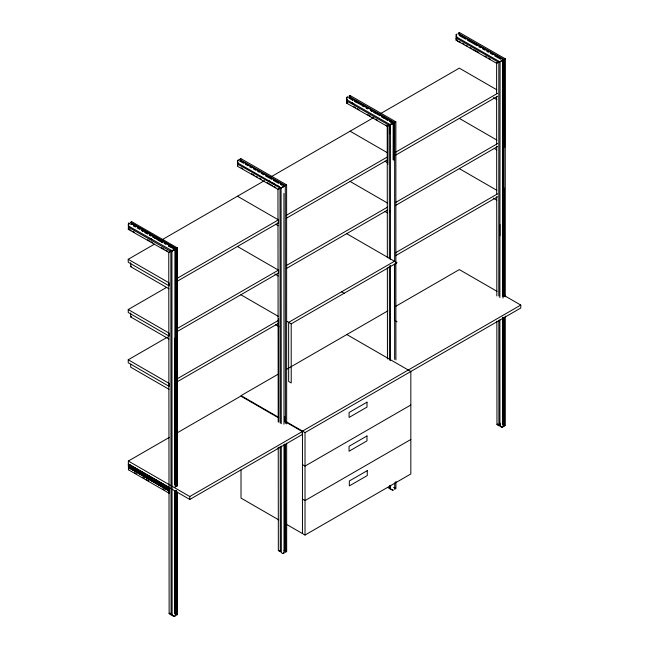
<?xml version="1.0" encoding="UTF-8"?>
<svg xmlns="http://www.w3.org/2000/svg" width="649" height="649" viewBox="0 0 649 649"><rect width="100%" height="100%" fill="white"/><g stroke="black" fill="none" stroke-linecap="round" stroke-linejoin="round"><path stroke-width="0.97" d="M169.446 490.092L128.307 466.331L128.356 464.003L169.438 487.521M128.648 466.104L128.648 464.165M169.267 489.979L169.348 487.594M171.085 614.83L169.138 613.654L168.756 252.21L172.31 250.571L170.865 251.26L171.085 614.83L171.555 614.773M176.893 614.635L176.934 492.088M176.139 490.603L176.406 615.252L177.469 614.635L177.453 492.064M280.652 551.764L278.34 550.579L278.234 447.307M285.495 444.606L285.674 552.177L286.671 551.561L286.655 443.178M395.403 488.381L394.649 489.062L395.922 488.535L395.922 481.428M500.038 425.241L498.903 425.679L496.964 424.503L496.85 321.231M503.965 317.645L504.289 426.093L505.295 425.484L505.279 316.079M171.92 250.628L172.115 615.43L174.127 616.55L175.222 615.933L175.206 490.328M499.884 319.933L499.933 426.271L502.01 427.399L503.048 426.782L503.024 317.385M503.989 425.963L504.119 317.515M346.882 97.731L346.882 99.516M347.815 97.017C346.623 95.768 345.739 100.644 347.158 99.605M169.138 613.638L170.03 613.078M177.469 614.619L175.189 613.435M496.964 424.478L497.856 423.927M128.51 226.671L128.275 229.332L168.74 252.404L172.269 250.595L171.514 250.96M131.479 224.189L131.544 221.601L130.49 222.485L176.147 248.632L177.388 247.942L177.453 485.987M237.607 162.907L238.045 162.575M237.85 163.524L237.485 166.258L277.942 189.338L281.341 187.683M240.414 161.268L240.763 158.534L286.607 184.86L286.655 423.927M347.158 100.514L346.68 100.936L346.728 103.207L387.193 126.287L390.982 124.405L390.584 124.632M456.263 36.733L456.06 34.47L457.164 34.04M456.263 37.634L456.101 40.181L496.558 63.253L500.128 61.55M128.591 466.388L168.837 489.435M128.478 469.787L128.526 467.256M128.551 467.239L168.772 490.303M128.38 225.998C127.804 222.42 129.784 221.366 128.567 225.633M131.577 221.617L177.404 247.934L176.277 248.583L130.717 222.445L131.463 222.218M239.895 159.443L240.649 159.07L240.536 160.944M458.519 33.359L459.176 32.945M395.898 359.871L395.858 121.817L350.03 95.492L350.079 97.764L349.6 98.186M169.348 493.459L169.365 491.001L128.405 467.353M504.768 425.444L504.062 425.866M346.915 97.683L347.588 97.245M172.488 615.252L173.9 616.242L175.222 615.933M347.02 100.773L346.882 102.704M387.664 487.431L389.871 488.729M349.762 97.918C351.701 94.957 347.061 97.034 350.054 95.517M394.689 488.892L394.77 482.775M174.63 249.508C176.163 248.656 172.577 250.765 175.149 249.24L175.206 487.285M176.139 486.555L176.236 248.575M389.497 124.941L390.868 124.283M393.099 123.383L393.602 123.123L392.669 123.667M394.6 122.507L395.825 121.825L394.543 122.556M505.271 296.836L505.23 58.791L503.916 59.505L503.965 296.39M128.567 226.89L128.567 228.829M237.769 163.824L237.769 165.755M456.393 34.543L456.393 36.482M459.111 34.9L459.281 33.058M169.722 613.654L171.393 614.619M390.933 489.127C394.178 490.027 394.292 491.293 390.568 489.305L390.56 485.257M500.306 426.093L501.718 427.091L502.553 426.734M176.828 248.234L176.934 486.02M277.991 220.522L277.959 189.135L281.35 187.602M387.283 126.06L390.422 124.478L390.447 259.397M387.778 125.825L387.778 164.343M496.607 93.432L496.647 63.01M504.662 59.075L504.719 147.088M176.13 248.656L176.187 486.45M389.757 124.924L390.187 124.616M393.813 122.799L392.994 123.294M459.451 32.572L505.222 58.783L502.042 60.641L502.975 60.089L503.024 298.134M243.675 163.264L238.345 160.295L237.623 160.806L237.769 162.558M457.44 37.131C453.756 38.429 458.121 42.266 460.612 42.169M129.216 228.837L128.275 229.332M347.669 102.72L346.744 103.215M457.042 39.686L456.117 40.181M128.226 227.053L170.817 251.423L172.456 250.417M174.281 249.565L174.97 249.111M389.984 124.827L390.868 124.389M389.222 125.306L390.755 124.446M128.226 259.292L169.186 282.94L169.186 285.893L128.226 262.245L128.226 259.292L154.446 244.154M162.307 239.611L264.524 180.6M270.633 177.072L373.686 117.574M380.671 113.543L459.314 68.137L496.785 89.773M130.692 262.748L130.692 266.69L131.544 266.195M389.522 124.746L390.536 124.21M171.133 251.122L172.472 250.279M389.376 258.846L389.278 125.184L390.925 124.162M174.248 249.524L177.355 247.959M283.362 186.75C286.363 184.973 281.617 187.829 283.856 186.417M392.726 123.643L393.545 123.164M177.055 278.397L278.413 219.873L278.413 222.834L177.055 281.35M286.274 215.338L387.558 156.863M395.419 152.32L497.653 93.302M128.226 309.541L169.186 333.188L169.186 336.141L128.226 312.493L128.226 309.541L166.679 287.345M286.274 218.291L387.558 159.816M395.419 155.281L497.653 96.255M130.692 312.996L130.692 316.939L131.544 316.444M177.055 328.645L278.413 270.13L278.413 273.083L177.055 331.607M286.274 265.587L387.558 207.112M395.419 202.577L497.653 143.551M128.226 359.789L169.186 383.437L169.186 386.398L128.226 362.75L128.226 359.789L167.523 337.107M286.274 268.548L387.558 210.073M395.419 205.53L497.653 146.504M177.047 378.902L278.332 320.428M395.492 252.786L497.653 193.8M177.047 381.855L278.332 323.38M395.492 255.738L497.653 196.761M394.462 261.263L288.651 322.35L288.651 381.466L291.214 382.951L291.214 323.827L397.026 262.74L346.68 233.672M278.624 373.921L241.022 395.63L278.762 417.421M286.493 369.378L387.818 310.879M395.671 306.344L459.33 269.595L497.077 291.377M284.741 421.428L302.296 431.561L302.296 434.522L189.792 499.47L128.356 464.003L128.356 461.041L169.348 437.377M177.193 432.851L240.86 396.093L278.599 417.883M129.695 466.753L128.502 467.548L128.648 469.292M286.663 421.98L305.022 432.583L520.774 308.015L520.774 305.062L302.458 431.106L302.458 533.575M128.356 461.041L189.792 496.517L302.296 431.561M410.833 404.992L305.022 466.079L302.458 464.603M410.833 439.478L305.022 500.566L302.458 499.089M286.663 524.457L305.022 535.052L410.833 473.965L410.833 371.496L346.834 334.543M456.052 37.902L498.594 62.272L498.959 61.971M389.554 125.135L390.179 124.795M280.303 188.178L237.429 163.986M284.213 186.028L286.59 184.868L283.921 186.101M393.44 122.912L393.829 122.734M171.896 250.392C173.169 249.76 170.022 251.439 171.539 250.652M174.654 249.492L175.084 249.273M389.976 133.662L389.708 124.681M174.727 249.184L174.492 249.386M502.659 60.024L503.202 59.7L460.328 35.233M390.406 124.608L390.99 124.324M498.878 62.012L499.998 61.509L499.122 62.004M393.805 160.198L393.789 122.726L393.124 123.156M503.973 59.481L505.149 58.816M283.905 186.182L284.57 185.841L240.836 160.814M128.226 225.868L172.139 250.757M499.195 425.476L497.54 424.697M503.04 424.519L504.711 425.29M280.571 551.553L278.851 550.677M284.416 550.595L286.144 551.415L285.438 551.942M393.781 122.758L393.18 123.334L393.107 159.808M502.545 60.024L502.959 59.797M499.868 297.648L500.095 61.444M393.586 122.831L393.31 122.986M174.321 249.411L175.384 248.851L137.742 227.393M284.505 185.817L284.173 186.036M390.373 124.778L392.58 123.716L390.373 124.697L346.68 99.743M171.912 250.895L174.216 249.784L171.928 250.822M502.634 426.685L503.048 426.782M283.069 553.167C285.86 551.739 282.558 555.22 281.317 552.356L281.26 446.009M499.738 61.655L502.091 60.608L499.738 61.744L456.052 36.717M280.782 187.812L283.272 186.798L281.122 187.829L237.429 162.794L237.453 160.514L238.54 159.841L238.345 160.295M496.631 63.042L498.854 62.044L498.813 296.066M502.764 59.968L502.805 295.855M280.506 188.08L281.244 187.658M459.362 32.45L458.316 33.326L504.054 59.432M240.747 158.526L239.692 159.411L285.438 185.509L286.542 184.916L285.292 185.598L285.414 423.399M502.651 59.968L502.943 295.782M499 61.963L499.43 61.728M280.676 187.886L280.011 188.218L280.198 423.156M281.082 187.748L281.252 423.724M174.824 249.119L175.254 248.973L175.116 484.933M285.982 551.106L283.962 550.612M502.878 424.438L504.598 425.022M502.61 424.511L502.918 318.01M393.635 487.391L395.225 488.056M175.157 613.524L174.905 584.311M462.348 43.159L464.084 44.148M465.828 45.138L467.564 46.128M470.168 47.62L471.904 48.61M473.64 49.6L478.857 52.577M484.933 56.041L486.669 57.039M488.405 58.029L490.141 59.018M353.851 106.679L355.587 107.677M357.323 108.667L359.059 109.657M367.748 114.613L370.352 116.098M372.088 117.096L373.824 118.086M375.56 119.075L377.296 120.065M385.985 125.022L387.721 126.011M241.128 167.75L242.864 168.74M251.552 173.697L254.157 175.181M255.893 176.171L257.629 177.169M259.365 178.159L261.101 179.148M267.185 182.62L272.393 185.59M274.129 186.588L275.866 187.577M129.313 229.332L131.057 230.33M132.794 231.32L134.53 232.31M147.558 239.741L149.294 240.738M151.03 241.728L152.766 242.718M161.455 247.675L164.059 249.159M165.795 250.157L167.531 251.147M350.079 97.764L392.896 122.296M352.058 102.72L353.802 103.71M346.68 100.936L389.27 125.306M268.954 180.722L270.698 181.72M272.442 182.718L275.054 184.211M276.798 185.208L279.411 186.709M131.625 223.889L135.998 226.387M150.17 238.313L151.907 239.311M459.589 35.719L465.795 39.191M467.467 40.246L477.169 45.73M478.84 46.785L480.674 47.742M482.426 48.74L485.046 50.249M486.718 51.303L488.551 52.261M490.303 53.267L492.924 54.776M494.595 55.83L500.801 59.302M349.089 96.377L394.681 122.466L394.641 261.166M348.545 97.699L352.918 100.214M354.67 101.22L364.3 106.752L362.466 105.787M366.052 107.75L367.805 108.756M370.425 110.265L372.177 111.271M373.929 112.277L380.054 115.798M381.807 116.804L387.932 120.316M389.684 121.322L392.304 122.831M351.093 99.256L352.837 100.262M354.589 101.268L357.218 102.777M365.971 107.799L367.715 108.805M370.344 110.314L372.096 111.32M373.848 112.326L375.593 113.332M381.726 116.852L384.346 118.353M386.098 119.359L387.851 120.365M389.603 121.371L392.223 122.88M245.427 164.27L248.048 165.779M249.719 166.825L251.552 167.783M253.305 168.789L255.925 170.298M257.596 171.352L259.43 172.31M261.182 173.315L263.802 174.824M265.473 175.879L271.68 179.343M273.351 180.398L278.681 183.367M280.433 184.373L282.185 185.379M129.216 223.321L130.968 224.327M135.349 226.842L133.597 225.836L135.268 226.89M137.093 227.848L139.722 229.348M141.474 230.354L143.226 231.36L141.393 230.403M144.97 232.366L147.599 233.875M149.351 234.881L151.103 235.887M152.848 236.893L162.477 242.418M164.229 243.424L165.982 244.43M168.602 245.939L174.735 249.459M144.889 232.415L147.518 233.924M149.27 234.93L151.022 235.936M152.766 236.942L155.395 238.443M157.147 239.449L162.396 242.466M168.521 245.987L170.273 246.993M493.37 97.658L496.858 99.67M459.314 118.386L496.785 140.022M494.246 148.418L496.858 149.927M459.314 168.643L496.785 190.279M493.37 198.164L496.858 200.176M350.087 131.195L387.567 152.831M384.873 161.195L387.485 162.704M350.087 181.452L387.567 203.088M384.873 211.444L387.485 212.953M503.218 294.93L520.774 305.062M237.453 196.225L278.413 219.873M275.622 224.246L278.243 225.755M397.026 321.855L394.462 320.379L394.462 264.265M341.561 291.807L344.116 293.283M237.453 246.482L278.413 270.13M274.754 273.992L278.243 276.003M240.868 294.76L278.34 316.396M286.915 321.344L291.214 323.827M275.622 324.743L279.111 326.755M130.692 266.69L169.032 288.829M130.692 316.939L169.032 339.078M169.032 389.327L130.692 367.188L130.692 364.235M278.762 519.898L241.022 498.108L241.022 469.973M128.307 464.173L169.267 487.821M128.478 464.465L137.19 469.495M138.935 470.501L140.679 471.507M142.423 472.513L145.035 474.021M146.779 475.027L152.88 478.548M154.624 479.554L160.725 483.083M162.461 484.089L168.562 487.61M131.601 467.669L134.246 469.154M135.892 470.144L137.669 471.133M139.381 472.156L142.058 473.705M143.737 474.67L145.481 475.676M151.582 479.205L153.415 480.228M159.427 483.732L161.26 484.754M128.859 466.233L134.116 469.235M134.578 469.527L149.797 478.289M150.26 478.581L169.438 489.646M169.478 489.995L128.405 466.388M128.989 466.915L169.17 490.076M169.04 490.149L128.616 467.126M128.721 467.069L168.902 490.23M128.453 467.223L169.478 490.904M128.307 467.523L169.267 491.171M134.578 472.715L136.322 473.721M142.423 477.25L144.159 478.256M145.903 479.262L148.694 480.868M162.631 488.916L164.375 489.922M128.307 469.689L169.438 493.435M459.232 35.005L459.451 33.294M502.983 424.3L502.951 318.059M175.157 613.451L175.092 490.969M175.027 613.532L174.954 491.042M172.61 614.928L172.115 615.43M504.005 188.007L504.03 296.309M502.651 252.396L502.675 295.936M502.683 317.199L502.74 424.519M499.9 224.586L499.9 235.733M500.03 423.116L500.03 425.144M498.83 320.371L498.903 425.679M496.615 96.466L496.663 144.054M496.663 146.082L496.72 194.676M496.72 196.704L496.826 295.92M394.722 264.151L394.657 359.343M390.447 265.473L390.495 360.682M389.887 124.584L389.895 133.702M389.376 265.936L389.441 360.106M389.53 485.671L389.538 488.713M387.21 126.093L387.348 257.71M387.356 267.834L387.453 358.954M284.66 416.69L284.66 421.761M284.676 444.038L284.733 550.384M283.938 193.459L283.986 424.219M283.994 444.468L284.019 552.761M280.214 446.447L280.287 551.755M278.518 219.281L278.526 223.337M278.575 269.952L278.575 272.994M278.624 318.602L278.721 421.972M277.991 222.55L278.048 270.13M278.048 273.172L278.202 421.996M176.187 490.498L176.203 550.198M174.905 338.202L174.987 485.014M390.098 210.527L390.098 212.499M305.022 432.583L305.022 535.052M189.792 496.517L189.792 499.47M367.001 402.177L349.081 412.521L349.081 417.445L367.001 407.101L367.001 402.177M366.977 435.958L349.057 446.301L349.057 451.225L366.977 440.882L366.977 435.958M367.261 470.639L349.34 480.982L349.34 485.906L367.261 475.563L367.261 470.639"/></g></svg>
